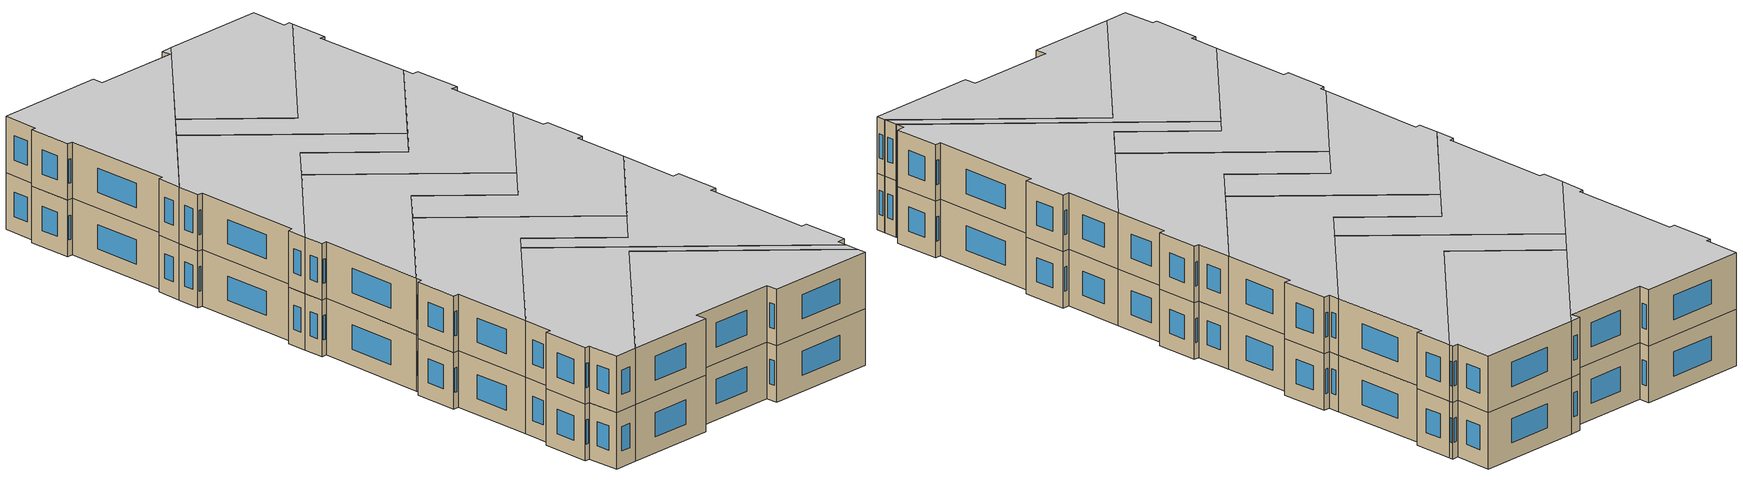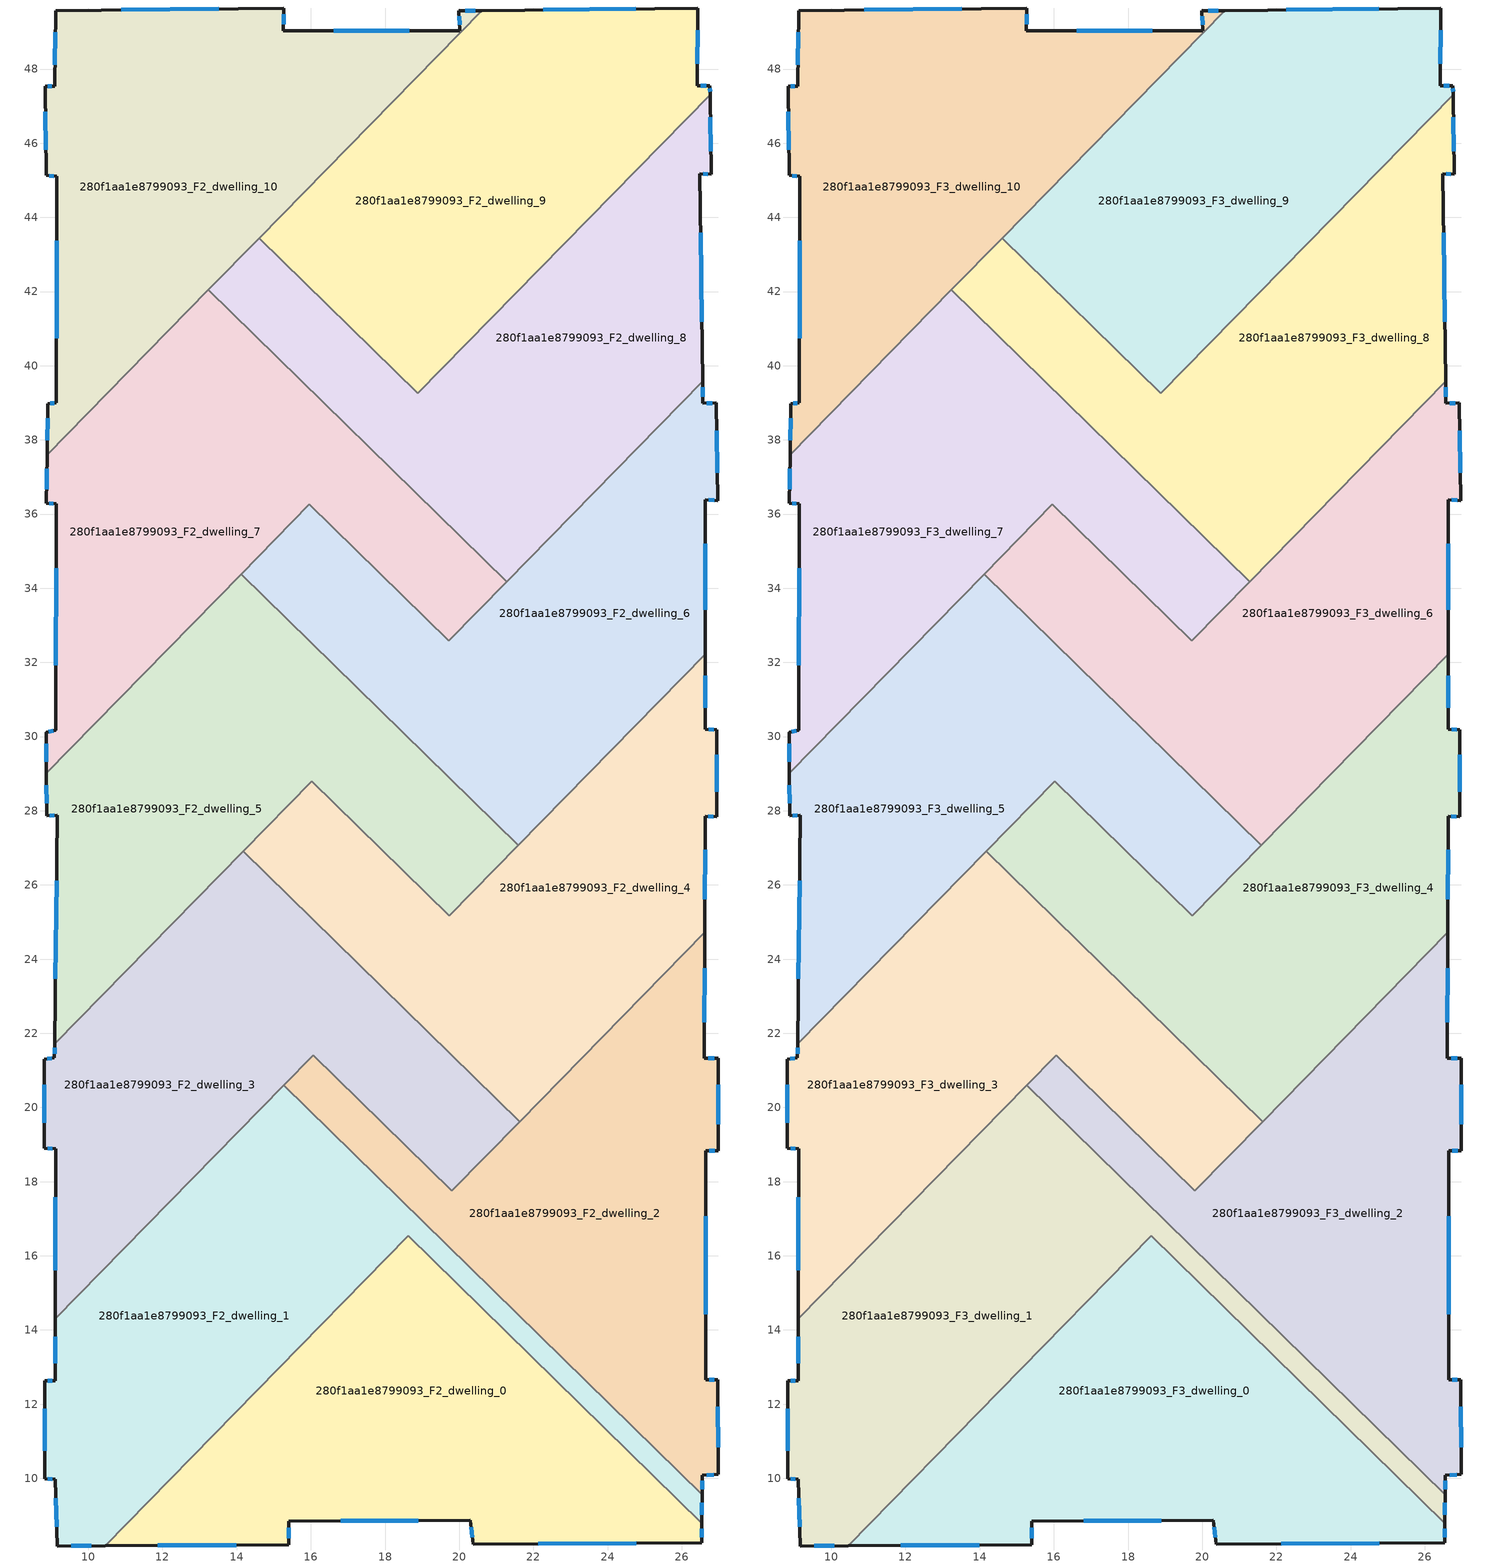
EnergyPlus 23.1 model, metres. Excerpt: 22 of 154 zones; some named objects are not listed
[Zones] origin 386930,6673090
280f1aa1e8799093_F2_dwelling_0
 floor to 280f1aa1e8799093_F1_dwelling_0 (EU_floor_Construction): 26.54,8.8 26.54,8.26 20.37,8.23 20.3,8.87 15.4,8.84 15.41,8.21 10.45,8.18 18.62,16.54 z6
 wall outside (EU_wall_Construction): 10.45,8.18 15.41,8.21 15.4,8.84 20.3,8.87 20.37,8.23 26.54,8.26 26.54,8.8 z6:9
 wall to 280f1aa1e8799093_F2_dwelling_1 (EU_wall_Construction): 26.54,8.8 18.62,16.54 10.45,8.18 z6:9
 window (EU_Window_Construction): 20.32,8.68 20.35,8.41 / 16.8,8.85 18.9,8.86 / 15.4,8.39 15.4,8.66 / 11.87,8.19 13.99,8.2 / 26.54,8.42 26.54,8.64 / 22.13,8.24 24.78,8.25 z6.86:8.14
280f1aa1e8799093_F2_dwelling_1
 floor to 280f1aa1e8799093_F1_dwelling_1 (EU_floor_Construction): 18.62,16.54 10.45,8.18 9.17,8.18 9.11,9.97 8.83,9.99 8.83,12.63 9.11,12.63 9.11,14.3 15.27,20.59 26.55,9.56 26.54,8.8 z6
 wall outside (EU_wall_Construction): 9.11,14.3 9.11,12.63 8.83,12.63 8.83,9.99 9.11,9.97 9.17,8.18 10.45,8.18 / 26.54,8.8 26.55,9.56 z6:9
 wall to 280f1aa1e8799093_F2_dwelling_2 (EU_wall_Construction): 26.55,9.56 15.27,20.59 z6:9
 wall to 280f1aa1e8799093_F2_dwelling_3 (EU_wall_Construction): 15.27,20.59 9.11,14.3 z6:9
 window (EU_Window_Construction): 9.54,8.18 10.09,8.18 / 9.12,9.46 9.15,8.69 / 8.91,9.99 9.03,9.98 / 8.83,11.88 8.83,10.75 / 9.03,12.63 8.91,12.63 / 9.11,13.82 9.11,13.1 / 26.54,9.02 26.55,9.34 z6.86:8.14
280f1aa1e8799093_F2_dwelling_10
 floor to 280f1aa1e8799093_F1_dwelling_10 (EU_floor_Construction): 20.6,49.58 8.89,37.6 8.91,38.98 9.14,39 9.15,45.11 8.87,45.13 8.84,47.53 9.09,47.54 9.12,49.57 15.28,49.64 15.26,49.04 20.02,49.04 19.99,49.57 z6
 wall outside (EU_wall_Construction): 20.6,49.58 19.99,49.57 20.02,49.04 15.26,49.04 15.28,49.64 9.12,49.57 9.09,47.54 8.84,47.53 8.87,45.13 9.15,45.11 9.14,39 8.91,38.98 8.89,37.6 z6:9
 wall to 280f1aa1e8799093_F2_dwelling_9 (EU_wall_Construction): 14.61,43.44 20.6,49.58 z6:9
 wall to 280f1aa1e8799093_F2_dwelling_7 (EU_wall_Construction): 8.89,37.6 13.24,42.04 z6:9
 wall to 280f1aa1e8799093_F2_dwelling_8 (EU_wall_Construction): 13.24,42.04 14.61,43.44 z6:9
 window (EU_Window_Construction): 20.43,49.57 20.16,49.57 / 8.91,38.58 8.9,37.99 / 9.08,38.99 8.98,38.98 / 9.14,43.36 9.14,40.74 / 8.95,45.12 9.07,45.12 / 8.84,46.85 8.86,45.82 / 9.02,47.54 8.91,47.53 / 9.12,48.99 9.1,48.12 / 13.52,49.62 10.88,49.59 / 15.26,49.21 15.27,49.47 / 18.66,49.04 16.62,49.04 / 20,49.42 20.01,49.19 z6.86:8.14
280f1aa1e8799093_F2_dwelling_2
 floor to 280f1aa1e8799093_F1_dwelling_2 (EU_floor_Construction): 26.62,24.72 26.61,21.33 26.98,21.32 26.99,18.84 26.65,18.83 26.65,12.66 26.97,12.66 26.98,10.11 26.55,10.08 26.55,9.56 15.27,20.59 16.06,21.41 19.81,17.75 z6
 wall outside (EU_wall_Construction): 26.55,9.56 26.55,10.08 26.98,10.11 26.97,12.66 26.65,12.66 26.65,18.83 26.99,18.84 26.98,21.32 26.61,21.33 26.62,24.72 z6:9
 wall to 280f1aa1e8799093_F2_dwelling_3 (EU_wall_Construction): 21.63,19.62 19.81,17.75 16.06,21.41 15.27,20.59 z6:9
 wall to 280f1aa1e8799093_F2_dwelling_4 (EU_wall_Construction): 26.62,24.72 21.63,19.62 z6:9
 window (EU_Window_Construction): 26.68,10.09 26.86,10.1 / 26.55,9.71 26.55,9.93 / 26.61,22.3 26.62,23.75 / 26.87,21.32 26.71,21.33 / 26.99,19.55 26.98,20.61 / 26.74,18.83 26.89,18.84 / 26.65,14.42 26.65,17.07 / 26.88,12.66 26.74,12.66 / 26.98,10.84 26.97,11.93 z6.86:8.14
280f1aa1e8799093_F2_dwelling_3
 floor to 280f1aa1e8799093_F1_dwelling_3 (EU_floor_Construction): 21.64,19.62 19.81,17.75 16.06,21.41 9.11,14.3 9.12,18.89 8.81,18.9 8.81,21.3 9.09,21.34 9.09,21.71 14.18,26.91 z6
 wall outside (EU_wall_Construction): 9.09,21.71 9.09,21.34 8.81,21.3 8.81,18.9 9.12,18.89 9.11,14.3 z6:9
 wall to 280f1aa1e8799093_F2_dwelling_4 (EU_wall_Construction): 21.64,19.62 14.18,26.91 z6:9
 wall to 280f1aa1e8799093_F2_dwelling_5 (EU_wall_Construction): 14.18,26.91 9.09,21.71 z6:9
 window (EU_Window_Construction): 9.12,17.58 9.11,15.61 / 8.9,18.9 9.03,18.89 / 8.81,20.62 8.81,19.59 / 9.01,21.33 8.89,21.31 / 9.09,21.61 9.09,21.45 z6.86:8.14
280f1aa1e8799093_F2_dwelling_4
 floor to 280f1aa1e8799093_F1_dwelling_4 (EU_floor_Construction): 26.64,32.23 26.64,30.2 26.95,30.19 26.94,27.84 26.63,27.85 26.62,24.72 21.64,19.62 14.18,26.91 16.02,28.8 19.73,25.17 z6
 wall outside (EU_wall_Construction): 26.62,24.72 26.63,27.85 26.94,27.84 26.95,30.19 26.64,30.2 26.64,32.23 z6:9
 wall to 280f1aa1e8799093_F2_dwelling_5 (EU_wall_Construction): 21.6,27.07 19.73,25.17 16.02,28.8 14.18,26.91 z6:9
 wall to 280f1aa1e8799093_F2_dwelling_6 (EU_wall_Construction): 26.64,32.23 21.6,27.07 z6:9
 window (EU_Window_Construction): 26.62,25.61 26.63,26.96 / 26.64,30.78 26.64,31.65 / 26.86,30.19 26.73,30.19 / 26.94,28.51 26.94,29.52 / 26.72,27.85 26.85,27.84 z6.86:8.14
280f1aa1e8799093_F2_dwelling_5
 floor to 280f1aa1e8799093_F1_dwelling_5 (EU_floor_Construction): 21.6,27.07 19.73,25.17 16.02,28.8 9.09,21.71 9.17,27.88 8.88,27.87 8.87,29.01 14.12,34.38 z6
 wall outside (EU_wall_Construction): 8.87,29.01 8.88,27.87 9.17,27.88 9.09,21.71 z6:9
 wall to 280f1aa1e8799093_F2_dwelling_6 (EU_wall_Construction): 21.6,27.07 14.12,34.38 z6:9
 wall to 280f1aa1e8799093_F2_dwelling_7 (EU_wall_Construction): 14.12,34.38 8.87,29.01 z6:9
 window (EU_Window_Construction): 9.15,26.11 9.11,23.47 / 8.96,27.87 9.08,27.87 / 8.87,28.69 8.87,28.2 z6.86:8.14
280f1aa1e8799093_F2_dwelling_6
 floor to 280f1aa1e8799093_F1_dwelling_6 (EU_floor_Construction): 26.56,39.58 26.57,38.99 26.93,39 26.97,36.36 26.63,36.39 26.64,32.23 21.6,27.07 14.12,34.38 15.96,36.26 19.72,32.58 z6
 wall outside (EU_wall_Construction): 26.64,32.23 26.63,36.39 26.97,36.36 26.93,39 26.57,38.99 26.56,39.58 z6:9
 wall to 280f1aa1e8799093_F2_dwelling_7 (EU_wall_Construction): 21.28,34.18 19.72,32.58 15.96,36.26 14.12,34.38 z6:9
 wall to 280f1aa1e8799093_F2_dwelling_8 (EU_wall_Construction): 26.56,39.58 21.28,34.18 z6:9
 window (EU_Window_Construction): 26.57,39.16 26.57,39.41 / 26.82,38.99 26.67,38.99 / 26.96,37.11 26.94,38.24 / 26.73,36.38 26.88,36.37 / 26.64,33.41 26.63,35.2 z6.86:8.14
280f1aa1e8799093_F2_dwelling_7
 floor to 280f1aa1e8799093_F1_dwelling_7 (EU_floor_Construction): 15.96,36.26 8.87,29.01 8.87,30.12 9.12,30.18 9.14,36.28 8.87,36.3 8.89,37.6 13.24,42.04 21.28,34.18 19.72,32.58 z6
 wall outside (EU_wall_Construction): 8.89,37.6 8.87,36.3 9.14,36.28 9.12,30.18 8.87,30.12 8.87,29.01 z6:9
 wall to 280f1aa1e8799093_F2_dwelling_8 (EU_wall_Construction): 21.28,34.18 13.24,42.04 z6:9
 window (EU_Window_Construction): 8.87,29.8 8.87,29.33 / 9.05,30.16 8.94,30.14 / 9.13,34.53 9.13,31.92 / 8.95,36.29 9.06,36.28 / 8.89,37.23 8.88,36.67 z6.86:8.14
280f1aa1e8799093_F2_dwelling_8
 floor to 280f1aa1e8799093_F1_dwelling_8 (EU_floor_Construction): 26.76,47.31 26.79,45.16 26.49,45.18 26.56,39.58 21.28,34.18 13.24,42.04 14.61,43.44 18.89,39.26 z6
 wall outside (EU_wall_Construction): 26.56,39.58 26.49,45.18 26.79,45.16 26.76,47.31 z6:9
 wall to 280f1aa1e8799093_F2_dwelling_9 (EU_wall_Construction): 26.76,47.31 18.89,39.26 14.61,43.44 z6:9
 window (EU_Window_Construction): 26.78,45.78 26.77,46.7 / 26.58,45.17 26.71,45.17 / 26.54,41.18 26.51,43.58 z6.86:8.14
280f1aa1e8799093_F2_dwelling_9
 floor to 280f1aa1e8799093_F1_dwelling_9 (EU_floor_Construction): 26.43,49.63 26.42,47.55 26.76,47.55 26.76,47.31 18.89,39.26 14.61,43.44 20.6,49.58 z6
 wall outside (EU_wall_Construction): 26.76,47.31 26.76,47.55 26.42,47.55 26.43,49.63 20.6,49.58 z6:9
 window (EU_Window_Construction): 26.42,48.15 26.43,49.04 / 26.66,47.55 26.52,47.55 / 26.76,47.38 26.76,47.48 / 24.76,49.62 22.27,49.59 z6.86:8.14
280f1aa1e8799093_F3_dwelling_0
 floor to 280f1aa1e8799093_F2_dwelling_0 (EU_floor_Construction): 26.54,8.8 26.54,8.26 20.37,8.23 20.3,8.87 15.4,8.84 15.41,8.21 10.45,8.18 18.62,16.54 z9
 wall outside (EU_wall_Construction): 10.45,8.18 15.41,8.21 15.4,8.84 20.3,8.87 20.37,8.23 26.54,8.26 26.54,8.8 z9:12
 wall to 280f1aa1e8799093_F3_dwelling_1 (EU_wall_Construction): 26.54,8.8 18.62,16.54 10.45,8.18 z9:12
 window (EU_Window_Construction): 20.32,8.68 20.35,8.41 / 16.8,8.85 18.9,8.86 / 15.4,8.39 15.4,8.66 / 11.87,8.19 13.99,8.2 / 26.54,8.42 26.54,8.64 / 22.13,8.24 24.78,8.25 z9.86:11.14
 ceiling to 280f1aa1e8799093_F4_dwelling_0 (EU_floor_Construction): 26.54,8.26 26.54,8.8 18.62,16.54 10.45,8.18 15.41,8.21 15.4,8.84 20.3,8.87 20.37,8.23 z12
280f1aa1e8799093_F3_dwelling_1
 floor to 280f1aa1e8799093_F2_dwelling_1 (EU_floor_Construction): 18.62,16.54 10.45,8.18 9.17,8.18 9.11,9.97 8.83,9.99 8.83,12.63 9.11,12.63 9.11,14.3 15.27,20.59 26.55,9.56 26.54,8.8 z9
 wall outside (EU_wall_Construction): 9.11,14.3 9.11,12.63 8.83,12.63 8.83,9.99 9.11,9.97 9.17,8.18 10.45,8.18 / 26.54,8.8 26.55,9.56 z9:12
 wall to 280f1aa1e8799093_F3_dwelling_2 (EU_wall_Construction): 26.55,9.56 15.27,20.59 z9:12
 wall to 280f1aa1e8799093_F3_dwelling_3 (EU_wall_Construction): 15.27,20.59 9.11,14.3 z9:12
 window (EU_Window_Construction): 9.54,8.18 10.09,8.18 / 9.12,9.46 9.15,8.69 / 8.91,9.99 9.03,9.98 / 8.83,11.88 8.83,10.75 / 9.03,12.63 8.91,12.63 / 9.11,13.82 9.11,13.1 / 26.54,9.02 26.55,9.34 z9.86:11.14
 ceiling to 280f1aa1e8799093_F4_dwelling_1 (EU_floor_Construction): 26.54,8.8 26.55,9.56 15.27,20.59 9.11,14.3 9.11,12.63 8.83,12.63 8.83,9.99 9.11,9.97 9.17,8.18 10.45,8.18 18.62,16.54 z12
280f1aa1e8799093_F3_dwelling_10
 floor to 280f1aa1e8799093_F2_dwelling_10 (EU_floor_Construction): 20.6,49.58 8.89,37.6 8.91,38.98 9.14,39 9.15,45.11 8.87,45.13 8.84,47.53 9.09,47.54 9.12,49.57 15.28,49.64 15.26,49.04 20.02,49.04 19.99,49.57 z9
 wall outside (EU_wall_Construction): 20.6,49.58 19.99,49.57 20.02,49.04 15.26,49.04 15.28,49.64 9.12,49.57 9.09,47.54 8.84,47.53 8.87,45.13 9.15,45.11 9.14,39 8.91,38.98 8.89,37.6 z9:12
 wall to 280f1aa1e8799093_F3_dwelling_9 (EU_wall_Construction): 14.61,43.44 20.6,49.58 z9:12
 wall to 280f1aa1e8799093_F3_dwelling_7 (EU_wall_Construction): 8.89,37.6 13.24,42.04 z9:12
 wall to 280f1aa1e8799093_F3_dwelling_8 (EU_wall_Construction): 13.24,42.04 14.61,43.44 z9:12
 window (EU_Window_Construction): 20.43,49.57 20.16,49.57 / 8.91,38.58 8.9,37.99 / 9.08,38.99 8.98,38.98 / 9.14,43.36 9.14,40.74 / 8.95,45.12 9.07,45.12 / 8.84,46.85 8.86,45.82 / 9.02,47.54 8.91,47.53 / 9.12,48.99 9.1,48.12 / 13.52,49.62 10.88,49.59 / 15.26,49.21 15.27,49.47 / 18.66,49.04 16.62,49.04 / 20,49.42 20.01,49.19 z9.86:11.14
 ceiling to 280f1aa1e8799093_F4_dwelling_10 (EU_floor_Construction): 20.02,49.04 15.26,49.04 15.28,49.64 9.12,49.57 9.09,47.54 8.84,47.53 8.87,45.13 9.15,45.11 9.14,39 8.91,38.98 8.89,37.6 20.6,49.58 19.99,49.57 z12
280f1aa1e8799093_F3_dwelling_2
 floor to 280f1aa1e8799093_F2_dwelling_2 (EU_floor_Construction): 26.62,24.72 26.61,21.33 26.98,21.32 26.99,18.84 26.65,18.83 26.65,12.66 26.97,12.66 26.98,10.11 26.55,10.08 26.55,9.56 15.27,20.59 16.06,21.41 19.81,17.75 z9
 wall outside (EU_wall_Construction): 26.55,9.56 26.55,10.08 26.98,10.11 26.97,12.66 26.65,12.66 26.65,18.83 26.99,18.84 26.98,21.32 26.61,21.33 26.62,24.72 z9:12
 wall to 280f1aa1e8799093_F3_dwelling_3 (EU_wall_Construction): 21.63,19.62 19.81,17.75 16.06,21.41 15.27,20.59 z9:12
 wall to 280f1aa1e8799093_F3_dwelling_4 (EU_wall_Construction): 26.62,24.72 21.63,19.62 z9:12
 window (EU_Window_Construction): 26.68,10.09 26.86,10.1 / 26.55,9.71 26.55,9.93 / 26.61,22.3 26.62,23.75 / 26.87,21.32 26.71,21.33 / 26.99,19.55 26.98,20.61 / 26.74,18.83 26.89,18.84 / 26.65,14.42 26.65,17.07 / 26.88,12.66 26.74,12.66 / 26.98,10.84 26.97,11.93 z9.86:11.14
 ceiling to 280f1aa1e8799093_F4_dwelling_2 (EU_floor_Construction): 26.55,9.56 26.55,10.08 26.98,10.11 26.97,12.66 26.65,12.66 26.65,18.83 26.99,18.84 26.98,21.32 26.61,21.33 26.62,24.72 19.81,17.75 16.06,21.41 15.27,20.59 z12
280f1aa1e8799093_F3_dwelling_3
 floor to 280f1aa1e8799093_F2_dwelling_3 (EU_floor_Construction): 21.64,19.62 19.81,17.75 16.06,21.41 9.11,14.3 9.12,18.89 8.81,18.9 8.81,21.3 9.09,21.34 9.09,21.71 14.18,26.91 z9
 wall outside (EU_wall_Construction): 9.09,21.71 9.09,21.34 8.81,21.3 8.81,18.9 9.12,18.89 9.11,14.3 z9:12
 wall to 280f1aa1e8799093_F3_dwelling_4 (EU_wall_Construction): 21.64,19.62 14.18,26.91 z9:12
 wall to 280f1aa1e8799093_F3_dwelling_5 (EU_wall_Construction): 14.18,26.91 9.09,21.71 z9:12
 window (EU_Window_Construction): 9.12,17.58 9.11,15.61 / 8.9,18.9 9.03,18.89 / 8.81,20.62 8.81,19.59 / 9.01,21.33 8.89,21.31 / 9.09,21.61 9.09,21.45 z9.86:11.14
 ceiling to 280f1aa1e8799093_F4_dwelling_3 (EU_floor_Construction): 19.81,17.75 21.64,19.62 14.18,26.91 9.09,21.71 9.09,21.34 8.81,21.3 8.81,18.9 9.12,18.89 9.11,14.3 16.06,21.41 z12
280f1aa1e8799093_F3_dwelling_4
 floor to 280f1aa1e8799093_F2_dwelling_4 (EU_floor_Construction): 26.64,32.23 26.64,30.2 26.95,30.19 26.94,27.84 26.63,27.85 26.62,24.72 21.64,19.62 14.18,26.91 16.02,28.8 19.73,25.17 z9
 wall outside (EU_wall_Construction): 26.62,24.72 26.63,27.85 26.94,27.84 26.95,30.19 26.64,30.2 26.64,32.23 z9:12
 wall to 280f1aa1e8799093_F3_dwelling_5 (EU_wall_Construction): 21.6,27.07 19.73,25.17 16.02,28.8 14.18,26.91 z9:12
 wall to 280f1aa1e8799093_F3_dwelling_6 (EU_wall_Construction): 26.64,32.23 21.6,27.07 z9:12
 window (EU_Window_Construction): 26.62,25.61 26.63,26.96 / 26.64,30.78 26.64,31.65 / 26.86,30.19 26.73,30.19 / 26.94,28.51 26.94,29.52 / 26.72,27.85 26.85,27.84 z9.86:11.14
 ceiling to 280f1aa1e8799093_F4_dwelling_4 (EU_floor_Construction): 26.62,24.72 26.63,27.85 26.94,27.84 26.95,30.19 26.64,30.2 26.64,32.23 19.73,25.17 16.02,28.8 14.18,26.91 21.64,19.62 z12
280f1aa1e8799093_F3_dwelling_5
 floor to 280f1aa1e8799093_F2_dwelling_5 (EU_floor_Construction): 21.6,27.07 19.73,25.17 16.02,28.8 9.09,21.71 9.17,27.88 8.88,27.87 8.87,29.01 14.12,34.38 z9
 wall outside (EU_wall_Construction): 8.87,29.01 8.88,27.87 9.17,27.88 9.09,21.71 z9:12
 wall to 280f1aa1e8799093_F3_dwelling_6 (EU_wall_Construction): 21.6,27.07 14.12,34.38 z9:12
 wall to 280f1aa1e8799093_F3_dwelling_7 (EU_wall_Construction): 14.12,34.38 8.87,29.01 z9:12
 window (EU_Window_Construction): 9.15,26.11 9.11,23.47 / 8.96,27.87 9.08,27.87 / 8.87,28.69 8.87,28.2 z9.86:11.14
 ceiling to 280f1aa1e8799093_F4_dwelling_5 (EU_floor_Construction): 19.73,25.17 21.6,27.07 14.12,34.38 8.87,29.01 8.88,27.87 9.17,27.88 9.09,21.71 16.02,28.8 z12
280f1aa1e8799093_F3_dwelling_6
 floor to 280f1aa1e8799093_F2_dwelling_6 (EU_floor_Construction): 26.56,39.58 26.57,38.99 26.93,39 26.97,36.36 26.63,36.39 26.64,32.23 21.6,27.07 14.12,34.38 15.96,36.26 19.72,32.58 z9
 wall outside (EU_wall_Construction): 26.64,32.23 26.63,36.39 26.97,36.36 26.93,39 26.57,38.99 26.56,39.58 z9:12
 wall to 280f1aa1e8799093_F3_dwelling_7 (EU_wall_Construction): 21.28,34.18 19.72,32.58 15.96,36.26 14.12,34.38 z9:12
 wall to 280f1aa1e8799093_F3_dwelling_8 (EU_wall_Construction): 26.56,39.58 21.28,34.18 z9:12
 window (EU_Window_Construction): 26.57,39.16 26.57,39.41 / 26.82,38.99 26.67,38.99 / 26.96,37.11 26.94,38.24 / 26.73,36.38 26.88,36.37 / 26.64,33.41 26.63,35.2 z9.86:11.14
 ceiling to 280f1aa1e8799093_F4_dwelling_6 (EU_floor_Construction): 26.64,32.23 26.63,36.39 26.97,36.36 26.93,39 26.57,38.99 26.56,39.58 19.72,32.58 15.96,36.26 14.12,34.38 21.6,27.07 z12
280f1aa1e8799093_F3_dwelling_7
 floor to 280f1aa1e8799093_F2_dwelling_7 (EU_floor_Construction): 15.96,36.26 8.87,29.01 8.87,30.12 9.12,30.18 9.14,36.28 8.87,36.3 8.89,37.6 13.24,42.04 21.28,34.18 19.72,32.58 z9
 wall outside (EU_wall_Construction): 8.89,37.6 8.87,36.3 9.14,36.28 9.12,30.18 8.87,30.12 8.87,29.01 z9:12
 wall to 280f1aa1e8799093_F3_dwelling_8 (EU_wall_Construction): 21.28,34.18 13.24,42.04 z9:12
 window (EU_Window_Construction): 8.87,29.8 8.87,29.33 / 9.05,30.16 8.94,30.14 / 9.13,34.53 9.13,31.92 / 8.95,36.29 9.06,36.28 / 8.89,37.23 8.88,36.67 z9.86:11.14
 ceiling to 280f1aa1e8799093_F4_dwelling_7 (EU_floor_Construction): 19.72,32.58 21.28,34.18 13.24,42.04 8.89,37.6 8.87,36.3 9.14,36.28 9.12,30.18 8.87,30.12 8.87,29.01 15.96,36.26 z12
280f1aa1e8799093_F3_dwelling_8
 floor to 280f1aa1e8799093_F2_dwelling_8 (EU_floor_Construction): 26.76,47.31 26.79,45.16 26.49,45.18 26.56,39.58 21.28,34.18 13.24,42.04 14.61,43.44 18.89,39.26 z9
 wall outside (EU_wall_Construction): 26.56,39.58 26.49,45.18 26.79,45.16 26.76,47.31 z9:12
 wall to 280f1aa1e8799093_F3_dwelling_9 (EU_wall_Construction): 26.76,47.31 18.89,39.26 14.61,43.44 z9:12
 window (EU_Window_Construction): 26.78,45.78 26.77,46.7 / 26.58,45.17 26.71,45.17 / 26.54,41.18 26.51,43.58 z9.86:11.14
 ceiling to 280f1aa1e8799093_F4_dwelling_8 (EU_floor_Construction): 26.56,39.58 26.49,45.18 26.79,45.16 26.76,47.31 18.89,39.26 14.61,43.44 13.24,42.04 21.28,34.18 z12
280f1aa1e8799093_F3_dwelling_9
 floor to 280f1aa1e8799093_F2_dwelling_9 (EU_floor_Construction): 26.43,49.63 26.42,47.55 26.76,47.55 26.76,47.31 18.89,39.26 14.61,43.44 20.6,49.58 z9
 wall outside (EU_wall_Construction): 26.76,47.31 26.76,47.55 26.42,47.55 26.43,49.63 20.6,49.58 z9:12
 window (EU_Window_Construction): 26.42,48.15 26.43,49.04 / 26.66,47.55 26.52,47.55 / 26.76,47.38 26.76,47.48 / 24.76,49.62 22.27,49.59 z9.86:11.14
 ceiling to 280f1aa1e8799093_F4_dwelling_9 (EU_floor_Construction): 18.89,39.26 26.76,47.31 26.76,47.55 26.42,47.55 26.43,49.63 20.6,49.58 14.61,43.44 z12
[Building]
EU S2 Campaign: North Axis=0; Terrain=City; Solar Distribution=FullExterior
[Site:Location]
Helsinki-Vantaa.AP: Latitude=60.317; Longitude=24.963; Time Zone=2; Elevation=54.6
[SizingPeriod:WeatherFileDays]
AnnualSizingPeriod: Begin Month=1; Begin Day of Month=1; End Month=12; End Day of Month=31; Day of Week for Start Day=Monday; Use Weather File Daylight Saving Period=No; Use Weather File Rain and Snow Indicators=No
[MATERIAL]
EU_InternalMass_Material: Roughness=MediumRough; Thickness=0.1; Conductivity=1; Density=1800; Specific Heat=900; Thermal Absorptance=0.9; Solar Absorptance=0.7; Visible Absorptance=0.7
[MATERIAL:NOMASS] Roughness=MediumRough; Thermal Absorptance=0.9; Solar Absorptance=0.7; Visible Absorptance=0.7
Name | Thermal Resistance
EU_wall_NoMass | 1.10183
EU_floor_NoMass | 1.70606
[WINDOWMATERIAL:SIMPLEGLAZINGSYSTEM]
EU_Window_SimpleGlazing: UFactor=3.11035; Solar Heat Gain Coefficient=0.8; Visible Transmittance=0.8
[CONSTRUCTION]
EU_wall_Construction: EU_wall_NoMass
EU_floor_Construction: EU_floor_NoMass
EU_Window_Construction: EU_Window_SimpleGlazing
EU_InternalMass_Construction: EU_InternalMass_Material
[ZONE] Type=1; Multiplier=1; Ceiling Height=autocalculate; Floor Area=autocalculate; Part of Total Floor Area=Yes
Name | Volume
280f1aa1e8799093_F2_dwelling_0; 280f1aa1e8799093_F3_dwelling_0 | 197.594
280f1aa1e8799093_F2_dwelling_1; 280f1aa1e8799093_F3_dwelling_1 | 197.613
280f1aa1e8799093_F2_dwelling_10; 280f1aa1e8799093_F3_dwelling_10 | 197.597
280f1aa1e8799093_F2_dwelling_2; 280f1aa1e8799093_F3_dwelling_2; 280f1aa1e8799093_F2_dwelling_3; 280f1aa1e8799093_F3_dwelling_3 | 197.605
280f1aa1e8799093_F2_dwelling_4; 280f1aa1e8799093_F3_dwelling_4 | 197.626
280f1aa1e8799093_F2_dwelling_5; 280f1aa1e8799093_F3_dwelling_5 | 197.632
280f1aa1e8799093_F2_dwelling_6; 280f1aa1e8799093_F3_dwelling_6 | 197.61
280f1aa1e8799093_F2_dwelling_7; 280f1aa1e8799093_F3_dwelling_7 | 197.616
280f1aa1e8799093_F2_dwelling_8; 280f1aa1e8799093_F3_dwelling_8 | 197.586
280f1aa1e8799093_F2_dwelling_9; 280f1aa1e8799093_F3_dwelling_9 | 197.602
[INTERNALMASS] Construction=EU_InternalMass_Construction
Name | Zone or ZoneList | Surface Area
280f1aa1e8799093_F2_dwelling_0_EU_InternalMass | 280f1aa1e8799093_F2_dwelling_0 | 65.8658
280f1aa1e8799093_F2_dwelling_1_EU_InternalMass | 280f1aa1e8799093_F2_dwelling_1 | 65.8715
280f1aa1e8799093_F2_dwelling_2_EU_InternalMass | 280f1aa1e8799093_F2_dwelling_2 | 65.8689
280f1aa1e8799093_F2_dwelling_3_EU_InternalMass | 280f1aa1e8799093_F2_dwelling_3 | 65.8682
280f1aa1e8799093_F2_dwelling_4_EU_InternalMass | 280f1aa1e8799093_F2_dwelling_4 | 65.8757
280f1aa1e8799093_F2_dwelling_5_EU_InternalMass | 280f1aa1e8799093_F2_dwelling_5 | 65.8792
280f1aa1e8799093_F2_dwelling_6_EU_InternalMass | 280f1aa1e8799093_F2_dwelling_6 | 65.8692
280f1aa1e8799093_F2_dwelling_7_EU_InternalMass | 280f1aa1e8799093_F2_dwelling_7 | 65.8727
280f1aa1e8799093_F2_dwelling_8_EU_InternalMass | 280f1aa1e8799093_F2_dwelling_8 | 65.8632
280f1aa1e8799093_F2_dwelling_9_EU_InternalMass | 280f1aa1e8799093_F2_dwelling_9 | 65.8666
280f1aa1e8799093_F2_dwelling_10_EU_InternalMass | 280f1aa1e8799093_F2_dwelling_10 | 65.8663
280f1aa1e8799093_F3_dwelling_0_EU_InternalMass | 280f1aa1e8799093_F3_dwelling_0 | 65.8658
280f1aa1e8799093_F3_dwelling_1_EU_InternalMass | 280f1aa1e8799093_F3_dwelling_1 | 65.8715
280f1aa1e8799093_F3_dwelling_2_EU_InternalMass | 280f1aa1e8799093_F3_dwelling_2 | 65.8689
280f1aa1e8799093_F3_dwelling_3_EU_InternalMass | 280f1aa1e8799093_F3_dwelling_3 | 65.8682
280f1aa1e8799093_F3_dwelling_4_EU_InternalMass | 280f1aa1e8799093_F3_dwelling_4 | 65.8757
280f1aa1e8799093_F3_dwelling_5_EU_InternalMass | 280f1aa1e8799093_F3_dwelling_5 | 65.8792
280f1aa1e8799093_F3_dwelling_6_EU_InternalMass | 280f1aa1e8799093_F3_dwelling_6 | 65.8692
280f1aa1e8799093_F3_dwelling_7_EU_InternalMass | 280f1aa1e8799093_F3_dwelling_7 | 65.8727
280f1aa1e8799093_F3_dwelling_8_EU_InternalMass | 280f1aa1e8799093_F3_dwelling_8 | 65.8632
280f1aa1e8799093_F3_dwelling_9_EU_InternalMass | 280f1aa1e8799093_F3_dwelling_9 | 65.8666
280f1aa1e8799093_F3_dwelling_10_EU_InternalMass | 280f1aa1e8799093_F3_dwelling_10 | 65.8663
[OTHEREQUIPMENT] Fuel Type=Electricity; Design Level Calculation Method=Watts/Area; Power per Zone Floor Area=1; Fraction Latent=0; Fraction Radiant=0; Fraction Lost=0; Carbon Dioxide Generation Rate=0; EndUse Subcategory=EU_Step8_InternalGains
Name | Zone or ZoneList or Space or SpaceList | Schedule
EU_Step8_InternalGain_280f1aa1e8799093_F2_dwelling_0_f000 | 280f1aa1e8799093_F2_dwelling_0 | EU_Step8_GainSchedule_280f1aa1e8799093_F2_dwelling_0_f000
EU_Step8_InternalGain_280f1aa1e8799093_F2_dwelling_1_f000 | 280f1aa1e8799093_F2_dwelling_1 | EU_Step8_GainSchedule_280f1aa1e8799093_F2_dwelling_1_f000
EU_Step8_InternalGain_280f1aa1e8799093_F2_dwelling_2_f000 | 280f1aa1e8799093_F2_dwelling_2 | EU_Step8_GainSchedule_280f1aa1e8799093_F2_dwelling_2_f000
EU_Step8_InternalGain_280f1aa1e8799093_F2_dwelling_3_f000 | 280f1aa1e8799093_F2_dwelling_3 | EU_Step8_GainSchedule_280f1aa1e8799093_F2_dwelling_3_f000
EU_Step8_InternalGain_280f1aa1e8799093_F2_dwelling_4_f000 | 280f1aa1e8799093_F2_dwelling_4 | EU_Step8_GainSchedule_280f1aa1e8799093_F2_dwelling_4_f000
EU_Step8_InternalGain_280f1aa1e8799093_F2_dwelling_5_f000 | 280f1aa1e8799093_F2_dwelling_5 | EU_Step8_GainSchedule_280f1aa1e8799093_F2_dwelling_5_f000
EU_Step8_InternalGain_280f1aa1e8799093_F2_dwelling_6_f000 | 280f1aa1e8799093_F2_dwelling_6 | EU_Step8_GainSchedule_280f1aa1e8799093_F2_dwelling_6_f000
EU_Step8_InternalGain_280f1aa1e8799093_F2_dwelling_7_f000 | 280f1aa1e8799093_F2_dwelling_7 | EU_Step8_GainSchedule_280f1aa1e8799093_F2_dwelling_7_f000
EU_Step8_InternalGain_280f1aa1e8799093_F2_dwelling_8_f000 | 280f1aa1e8799093_F2_dwelling_8 | EU_Step8_GainSchedule_280f1aa1e8799093_F2_dwelling_8_f000
EU_Step8_InternalGain_280f1aa1e8799093_F2_dwelling_9_f000 | 280f1aa1e8799093_F2_dwelling_9 | EU_Step8_GainSchedule_280f1aa1e8799093_F2_dwelling_9_f000
EU_Step8_InternalGain_280f1aa1e8799093_F2_dwelling_10_f000 | 280f1aa1e8799093_F2_dwelling_10 | EU_Step8_GainSchedule_280f1aa1e8799093_F2_dwelling_10_f000
EU_Step8_InternalGain_280f1aa1e8799093_F3_dwelling_0_f000 | 280f1aa1e8799093_F3_dwelling_0 | EU_Step8_GainSchedule_280f1aa1e8799093_F3_dwelling_0_f000
EU_Step8_InternalGain_280f1aa1e8799093_F3_dwelling_1_f000 | 280f1aa1e8799093_F3_dwelling_1 | EU_Step8_GainSchedule_280f1aa1e8799093_F3_dwelling_1_f000
EU_Step8_InternalGain_280f1aa1e8799093_F3_dwelling_2_f000 | 280f1aa1e8799093_F3_dwelling_2 | EU_Step8_GainSchedule_280f1aa1e8799093_F3_dwelling_2_f000
EU_Step8_InternalGain_280f1aa1e8799093_F3_dwelling_3_f000 | 280f1aa1e8799093_F3_dwelling_3 | EU_Step8_GainSchedule_280f1aa1e8799093_F3_dwelling_3_f000
EU_Step8_InternalGain_280f1aa1e8799093_F3_dwelling_4_f000 | 280f1aa1e8799093_F3_dwelling_4 | EU_Step8_GainSchedule_280f1aa1e8799093_F3_dwelling_4_f000
EU_Step8_InternalGain_280f1aa1e8799093_F3_dwelling_5_f000 | 280f1aa1e8799093_F3_dwelling_5 | EU_Step8_GainSchedule_280f1aa1e8799093_F3_dwelling_5_f000
EU_Step8_InternalGain_280f1aa1e8799093_F3_dwelling_6_f000 | 280f1aa1e8799093_F3_dwelling_6 | EU_Step8_GainSchedule_280f1aa1e8799093_F3_dwelling_6_f000
EU_Step8_InternalGain_280f1aa1e8799093_F3_dwelling_7_f000 | 280f1aa1e8799093_F3_dwelling_7 | EU_Step8_GainSchedule_280f1aa1e8799093_F3_dwelling_7_f000
EU_Step8_InternalGain_280f1aa1e8799093_F3_dwelling_8_f000 | 280f1aa1e8799093_F3_dwelling_8 | EU_Step8_GainSchedule_280f1aa1e8799093_F3_dwelling_8_f000
EU_Step8_InternalGain_280f1aa1e8799093_F3_dwelling_9_f000 | 280f1aa1e8799093_F3_dwelling_9 | EU_Step8_GainSchedule_280f1aa1e8799093_F3_dwelling_9_f000
EU_Step8_InternalGain_280f1aa1e8799093_F3_dwelling_10_f000 | 280f1aa1e8799093_F3_dwelling_10 | EU_Step8_GainSchedule_280f1aa1e8799093_F3_dwelling_10_f000
[ZONEVENTILATION:DESIGNFLOWRATE] Schedule=EU_AlwaysOn; Design Flow Rate Calculation Method=AirChanges/Hour; Air Changes per Hour=0.756316; Ventilation Type=Natural; Fan Pressure Rise=0; Fan Total Efficiency=1; Constant Term Coefficient=1; Temperature Term Coefficient=0; Velocity Term Coefficient=0; Velocity Squared Term Coefficient=0; Minimum Indoor Temperature=-100; Maximum Indoor Temperature=100; Delta Temperature=-100; Minimum Outdoor Temperature=-100; Maximum Outdoor Temperature=100; Maximum Wind Speed=40
Name | Zone or ZoneList or Space or SpaceList
EU_ConstantAir_280f1aa1e8799093_F2_dwelling_0 | 280f1aa1e8799093_F2_dwelling_0
EU_ConstantAir_280f1aa1e8799093_F2_dwelling_1 | 280f1aa1e8799093_F2_dwelling_1
EU_ConstantAir_280f1aa1e8799093_F2_dwelling_2 | 280f1aa1e8799093_F2_dwelling_2
EU_ConstantAir_280f1aa1e8799093_F2_dwelling_3 | 280f1aa1e8799093_F2_dwelling_3
EU_ConstantAir_280f1aa1e8799093_F2_dwelling_4 | 280f1aa1e8799093_F2_dwelling_4
EU_ConstantAir_280f1aa1e8799093_F2_dwelling_5 | 280f1aa1e8799093_F2_dwelling_5
EU_ConstantAir_280f1aa1e8799093_F2_dwelling_6 | 280f1aa1e8799093_F2_dwelling_6
EU_ConstantAir_280f1aa1e8799093_F2_dwelling_7 | 280f1aa1e8799093_F2_dwelling_7
EU_ConstantAir_280f1aa1e8799093_F2_dwelling_8 | 280f1aa1e8799093_F2_dwelling_8
EU_ConstantAir_280f1aa1e8799093_F2_dwelling_9 | 280f1aa1e8799093_F2_dwelling_9
EU_ConstantAir_280f1aa1e8799093_F2_dwelling_10 | 280f1aa1e8799093_F2_dwelling_10
EU_ConstantAir_280f1aa1e8799093_F3_dwelling_0 | 280f1aa1e8799093_F3_dwelling_0
EU_ConstantAir_280f1aa1e8799093_F3_dwelling_1 | 280f1aa1e8799093_F3_dwelling_1
EU_ConstantAir_280f1aa1e8799093_F3_dwelling_2 | 280f1aa1e8799093_F3_dwelling_2
EU_ConstantAir_280f1aa1e8799093_F3_dwelling_3 | 280f1aa1e8799093_F3_dwelling_3
EU_ConstantAir_280f1aa1e8799093_F3_dwelling_4 | 280f1aa1e8799093_F3_dwelling_4
EU_ConstantAir_280f1aa1e8799093_F3_dwelling_5 | 280f1aa1e8799093_F3_dwelling_5
EU_ConstantAir_280f1aa1e8799093_F3_dwelling_6 | 280f1aa1e8799093_F3_dwelling_6
EU_ConstantAir_280f1aa1e8799093_F3_dwelling_7 | 280f1aa1e8799093_F3_dwelling_7
EU_ConstantAir_280f1aa1e8799093_F3_dwelling_8 | 280f1aa1e8799093_F3_dwelling_8
EU_ConstantAir_280f1aa1e8799093_F3_dwelling_9 | 280f1aa1e8799093_F3_dwelling_9
EU_ConstantAir_280f1aa1e8799093_F3_dwelling_10 | 280f1aa1e8799093_F3_dwelling_10
[HVACTEMPLATE:ZONE:IDEALLOADSAIRSYSTEM] System Availability Schedule=EU_AlwaysOn; Maximum Heating Supply Air Temperature=50; Minimum Cooling Supply Air Temperature=13; Maximum Heating Supply Air Humidity Ratio=0.0156; Minimum Cooling Supply Air Humidity Ratio=0.0077; Heating Limit=NoLimit; Cooling Limit=NoLimit; Heating Availability Schedule=EU_AlwaysOn; Cooling Availability Schedule=EU_CoolingOff; Dehumidification Control Type=ConstantSensibleHeatRatio; Cooling Sensible Heat Ratio=0.7; Dehumidification Setpoint=60; Humidification Control Type=None; Humidification Setpoint=30; Outdoor Air Method=None; Outdoor Air Flow Rate per Person=0.00944; Outdoor Air Flow Rate per Zone Floor Area=0; Outdoor Air Flow Rate per Zone=0; Demand Controlled Ventilation Type=None; Outdoor Air Economizer Type=NoEconomizer; Heat Recovery Type=None; Sensible Heat Recovery Effectiveness=0.7; Latent Heat Recovery Effectiveness=0.65
Name | Template Thermostat
280f1aa1e8799093_F2_dwelling_0 | EU_HeatOnly_280f1aa1e8799093_F2_dwelling_0
280f1aa1e8799093_F2_dwelling_1 | EU_HeatOnly_280f1aa1e8799093_F2_dwelling_1
280f1aa1e8799093_F2_dwelling_2 | EU_HeatOnly_280f1aa1e8799093_F2_dwelling_2
280f1aa1e8799093_F2_dwelling_3 | EU_HeatOnly_280f1aa1e8799093_F2_dwelling_3
280f1aa1e8799093_F2_dwelling_4 | EU_HeatOnly_280f1aa1e8799093_F2_dwelling_4
280f1aa1e8799093_F2_dwelling_5 | EU_HeatOnly_280f1aa1e8799093_F2_dwelling_5
280f1aa1e8799093_F2_dwelling_6 | EU_HeatOnly_280f1aa1e8799093_F2_dwelling_6
280f1aa1e8799093_F2_dwelling_7 | EU_HeatOnly_280f1aa1e8799093_F2_dwelling_7
280f1aa1e8799093_F2_dwelling_8 | EU_HeatOnly_280f1aa1e8799093_F2_dwelling_8
280f1aa1e8799093_F2_dwelling_9 | EU_HeatOnly_280f1aa1e8799093_F2_dwelling_9
280f1aa1e8799093_F2_dwelling_10 | EU_HeatOnly_280f1aa1e8799093_F2_dwelling_10
280f1aa1e8799093_F3_dwelling_0 | EU_HeatOnly_280f1aa1e8799093_F3_dwelling_0
280f1aa1e8799093_F3_dwelling_1 | EU_HeatOnly_280f1aa1e8799093_F3_dwelling_1
280f1aa1e8799093_F3_dwelling_2 | EU_HeatOnly_280f1aa1e8799093_F3_dwelling_2
280f1aa1e8799093_F3_dwelling_3 | EU_HeatOnly_280f1aa1e8799093_F3_dwelling_3
280f1aa1e8799093_F3_dwelling_4 | EU_HeatOnly_280f1aa1e8799093_F3_dwelling_4
280f1aa1e8799093_F3_dwelling_5 | EU_HeatOnly_280f1aa1e8799093_F3_dwelling_5
280f1aa1e8799093_F3_dwelling_6 | EU_HeatOnly_280f1aa1e8799093_F3_dwelling_6
280f1aa1e8799093_F3_dwelling_7 | EU_HeatOnly_280f1aa1e8799093_F3_dwelling_7
280f1aa1e8799093_F3_dwelling_8 | EU_HeatOnly_280f1aa1e8799093_F3_dwelling_8
280f1aa1e8799093_F3_dwelling_9 | EU_HeatOnly_280f1aa1e8799093_F3_dwelling_9
280f1aa1e8799093_F3_dwelling_10 | EU_HeatOnly_280f1aa1e8799093_F3_dwelling_10
[SIZING:ZONE] Zone Cooling Design Supply Air Temperature Input Method=SupplyAirTemperature; Zone Cooling Design Supply Air Temperature=13; Zone Heating Design Supply Air Temperature Input Method=SupplyAirTemperature; Zone Heating Design Supply Air Temperature=50; Zone Cooling Design Supply Air Humidity Ratio=0.008; Zone Heating Design Supply Air Humidity Ratio=0.008; Cooling Design Air Flow Method=DesignDay; Cooling Design Air Flow Rate=0; Cooling Minimum Air Flow per Zone Floor Area=0.000762; Cooling Minimum Air Flow=0; Cooling Minimum Air Flow Fraction=0.2; Heating Design Air Flow Method=DesignDay; Heating Design Air Flow Rate=0; Heating Maximum Air Flow per Zone Floor Area=0.002032; Heating Maximum Air Flow=0.141576; Heating Maximum Air Flow Fraction=0.3; Account for Dedicated Outdoor Air System=No; Dedicated Outdoor Air System Control Strategy=NeutralSupplyAir; Dedicated Outdoor Air Low Setpoint Temperature for Design=autosize; Dedicated Outdoor Air High Setpoint Temperature for Design=autosize; Zone Load Sizing Method=Sensible Load Only No Latent Load; Zone Latent Cooling Design Supply Air Humidity Ratio Input Method=HumidityRatioDifference; Zone Cooling Design Supply Air Humidity Ratio Difference=0.005; Zone Latent Heating Design Supply Air Humidity Ratio Input Method=HumidityRatioDifference; Zone Humidification Design Supply Air Humidity Ratio Difference=0.005
280f1aa1e8799093_F2_dwelling_0; 280f1aa1e8799093_F2_dwelling_1; 280f1aa1e8799093_F2_dwelling_2; 280f1aa1e8799093_F2_dwelling_3; 280f1aa1e8799093_F2_dwelling_4; 280f1aa1e8799093_F2_dwelling_5; 280f1aa1e8799093_F2_dwelling_6; 280f1aa1e8799093_F2_dwelling_7; 280f1aa1e8799093_F2_dwelling_8; 280f1aa1e8799093_F2_dwelling_9; 280f1aa1e8799093_F2_dwelling_10; 280f1aa1e8799093_F3_dwelling_0; 280f1aa1e8799093_F3_dwelling_1; 280f1aa1e8799093_F3_dwelling_2; 280f1aa1e8799093_F3_dwelling_3; 280f1aa1e8799093_F3_dwelling_4; 280f1aa1e8799093_F3_dwelling_5; 280f1aa1e8799093_F3_dwelling_6; 280f1aa1e8799093_F3_dwelling_7; 280f1aa1e8799093_F3_dwelling_8; 280f1aa1e8799093_F3_dwelling_9; 280f1aa1e8799093_F3_dwelling_10
[SCHEDULE:CONSTANT]
Name | Hourly Value
EU_AlwaysOn | 1
EU_CoolingOff | 0
[SCHEDULE:FILE] Column Number=1; Rows to Skip at Top=0; Number of Hours of Data=8760; Column Separator=Comma; Interpolate to Timestep=No; Minutes per Item=60; Adjust Schedule for Daylight Savings=Yes
Name | File
EU_Step8_GainSchedule_280f1aa1e8799093_F2_dwelling_0_f000 | ../../schedules/280f1aa1e8799093/280f1aa1e8799093_F2_dwelling_0_f000_gain.csv
EU_Step8_GainSchedule_280f1aa1e8799093_F2_dwelling_1_f000 | ../../schedules/280f1aa1e8799093/280f1aa1e8799093_F2_dwelling_1_f000_gain.csv
EU_Step8_GainSchedule_280f1aa1e8799093_F2_dwelling_2_f000 | ../../schedules/280f1aa1e8799093/280f1aa1e8799093_F2_dwelling_2_f000_gain.csv
EU_Step8_GainSchedule_280f1aa1e8799093_F2_dwelling_3_f000 | ../../schedules/280f1aa1e8799093/280f1aa1e8799093_F2_dwelling_3_f000_gain.csv
EU_Step8_GainSchedule_280f1aa1e8799093_F2_dwelling_4_f000 | ../../schedules/280f1aa1e8799093/280f1aa1e8799093_F2_dwelling_4_f000_gain.csv
EU_Step8_GainSchedule_280f1aa1e8799093_F2_dwelling_5_f000 | ../../schedules/280f1aa1e8799093/280f1aa1e8799093_F2_dwelling_5_f000_gain.csv
EU_Step8_GainSchedule_280f1aa1e8799093_F2_dwelling_6_f000 | ../../schedules/280f1aa1e8799093/280f1aa1e8799093_F2_dwelling_6_f000_gain.csv
EU_Step8_GainSchedule_280f1aa1e8799093_F2_dwelling_7_f000 | ../../schedules/280f1aa1e8799093/280f1aa1e8799093_F2_dwelling_7_f000_gain.csv
EU_Step8_GainSchedule_280f1aa1e8799093_F2_dwelling_8_f000 | ../../schedules/280f1aa1e8799093/280f1aa1e8799093_F2_dwelling_8_f000_gain.csv
EU_Step8_GainSchedule_280f1aa1e8799093_F2_dwelling_9_f000 | ../../schedules/280f1aa1e8799093/280f1aa1e8799093_F2_dwelling_9_f000_gain.csv
EU_Step8_GainSchedule_280f1aa1e8799093_F2_dwelling_10_f000 | ../../schedules/280f1aa1e8799093/280f1aa1e8799093_F2_dwelling_10_f000_gain.csv
EU_Step8_GainSchedule_280f1aa1e8799093_F3_dwelling_0_f000 | ../../schedules/280f1aa1e8799093/280f1aa1e8799093_F3_dwelling_0_f000_gain.csv
EU_Step8_GainSchedule_280f1aa1e8799093_F3_dwelling_1_f000 | ../../schedules/280f1aa1e8799093/280f1aa1e8799093_F3_dwelling_1_f000_gain.csv
EU_Step8_GainSchedule_280f1aa1e8799093_F3_dwelling_2_f000 | ../../schedules/280f1aa1e8799093/280f1aa1e8799093_F3_dwelling_2_f000_gain.csv
EU_Step8_GainSchedule_280f1aa1e8799093_F3_dwelling_3_f000 | ../../schedules/280f1aa1e8799093/280f1aa1e8799093_F3_dwelling_3_f000_gain.csv
EU_Step8_GainSchedule_280f1aa1e8799093_F3_dwelling_4_f000 | ../../schedules/280f1aa1e8799093/280f1aa1e8799093_F3_dwelling_4_f000_gain.csv
EU_Step8_GainSchedule_280f1aa1e8799093_F3_dwelling_5_f000 | ../../schedules/280f1aa1e8799093/280f1aa1e8799093_F3_dwelling_5_f000_gain.csv
EU_Step8_GainSchedule_280f1aa1e8799093_F3_dwelling_6_f000 | ../../schedules/280f1aa1e8799093/280f1aa1e8799093_F3_dwelling_6_f000_gain.csv
EU_Step8_GainSchedule_280f1aa1e8799093_F3_dwelling_7_f000 | ../../schedules/280f1aa1e8799093/280f1aa1e8799093_F3_dwelling_7_f000_gain.csv
EU_Step8_GainSchedule_280f1aa1e8799093_F3_dwelling_8_f000 | ../../schedules/280f1aa1e8799093/280f1aa1e8799093_F3_dwelling_8_f000_gain.csv
EU_Step8_GainSchedule_280f1aa1e8799093_F3_dwelling_9_f000 | ../../schedules/280f1aa1e8799093/280f1aa1e8799093_F3_dwelling_9_f000_gain.csv
EU_Step8_GainSchedule_280f1aa1e8799093_F3_dwelling_10_f000 | ../../schedules/280f1aa1e8799093/280f1aa1e8799093_F3_dwelling_10_f000_gain.csv
